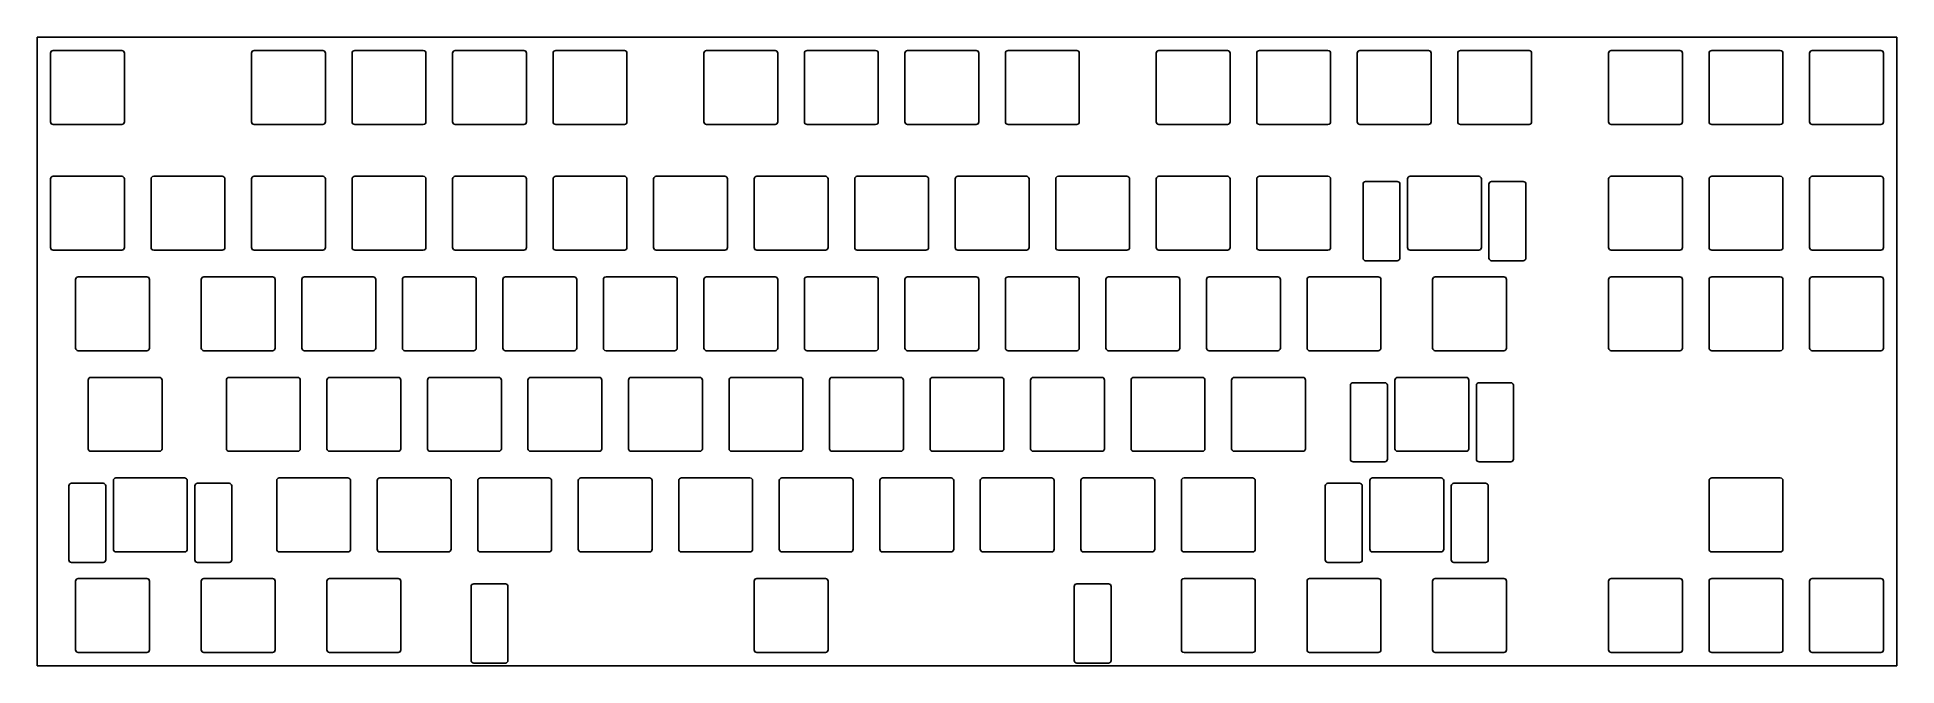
# Model space of a CAD drawing. Header units: millimetres. Extents: x 0 to 352, y -119 to 0.
import ezdxf

# ---------------------------------------------------------------- set-up
doc = ezdxf.new("R2010")
doc.units = ezdxf.units.MM

msp = doc.modelspace()

# ---------------------------------------------------------------- linework, layer by layer
for p, q in [((0, 0), (352.425, 0)), ((0, -119.0625), (0, 0)), ((352.425, -119.0625), (352.425, 0)), ((2.525, -3.025), (2.525, -16.025)), ((3.025, -2.525), (16.025, -2.525)), ((16.525, -3.025), (16.525, -16.025)), ((40.625, -3.025), (40.625, -16.025)), ((41.125, -2.525), (54.125, -2.525)), ((54.625, -3.025), (54.625, -16.025)), ((59.675, -3.025), (59.675, -16.025)), ((60.175, -2.525), (73.175, -2.525)), ((73.675, -3.025), (73.675, -16.025)), ((78.725, -3.025), (78.725, -16.025)), ((79.225, -2.525), (92.225, -2.525)), ((92.725, -3.025), (92.725, -16.025)), ((97.775, -3.025), (97.775, -16.025)), ((98.275, -2.525), (111.275, -2.525)), ((111.775, -3.025), (111.775, -16.025)), ((126.35, -3.025), (126.35, -16.025)), ((126.85, -2.525), (139.85, -2.525)), ((140.35, -3.025), (140.35, -16.025)), ((145.4, -3.025), (145.4, -16.025)), ((145.9, -2.525), (158.9, -2.525)), ((159.4, -3.025), (159.4, -16.025)), ((164.45, -3.025), (164.45, -16.025)), ((164.95, -2.525), (177.95, -2.525)), ((178.45, -3.025), (178.45, -16.025)), ((183.5, -3.025), (183.5, -16.025)), ((184, -2.525), (197, -2.525)), ((197.5, -3.025), (197.5, -16.025)), ((212.075, -3.025), (212.075, -16.025)), ((212.575, -2.525), (225.575, -2.525)), ((226.075, -3.025), (226.075, -16.025)), ((231.125, -3.025), (231.125, -16.025)), ((231.625, -2.525), (244.625, -2.525)), ((245.125, -3.025), (245.125, -16.025)), ((250.175, -3.025), (250.175, -16.025)), ((250.675, -2.525), (263.675, -2.525)), ((264.175, -3.025), (264.175, -16.025)), ((269.225, -3.025), (269.225, -16.025)), ((269.725, -2.525), (282.725, -2.525)), ((283.225, -3.025), (283.225, -16.025)), ((297.8, -3.025), (297.8, -16.025)), ((298.3, -2.525), (311.3, -2.525)), ((311.8, -3.025), (311.8, -16.025)), ((316.85, -3.025), (316.85, -16.025)), ((317.35, -2.525), (330.35, -2.525)), ((330.85, -3.025), (330.85, -16.025)), ((335.9, -3.025), (335.9, -16.025)), ((336.4, -2.525), (349.4, -2.525)), ((349.9, -3.025), (349.9, -16.025)), ((3.025, -16.525), (16.025, -16.525)), ((41.125, -16.525), (54.125, -16.525)), ((60.175, -16.525), (73.175, -16.525)), ((79.225, -16.525), (92.225, -16.525)), ((98.275, -16.525), (111.275, -16.525)), ((126.85, -16.525), (139.85, -16.525)), ((145.9, -16.525), (158.9, -16.525)), ((164.95, -16.525), (177.95, -16.525)), ((184, -16.525), (197, -16.525)), ((212.575, -16.525), (225.575, -16.525)), ((231.625, -16.525), (244.625, -16.525)), ((250.675, -16.525), (263.675, -16.525)), ((269.725, -16.525), (282.725, -16.525)), ((298.3, -16.525), (311.3, -16.525)), ((317.35, -16.525), (330.35, -16.525)), ((336.4, -16.525), (349.4, -16.525)), ((2.525, -26.8375), (2.525, -39.8375)), ((3.025, -26.3375), (16.025, -26.3375)), ((16.525, -26.8375), (16.525, -39.8375)), ((21.575, -26.8375), (21.575, -39.8375)), ((22.075, -26.3375), (35.075, -26.3375)), ((35.575, -26.8375), (35.575, -39.8375)), ((40.625, -26.8375), (40.625, -39.8375)), ((41.125, -26.3375), (54.125, -26.3375)), ((54.625, -26.8375), (54.625, -39.8375)), ((59.675, -26.8375), (59.675, -39.8375)), ((60.175, -26.3375), (73.175, -26.3375)), ((73.675, -26.8375), (73.675, -39.8375)), ((78.725, -26.8375), (78.725, -39.8375)), ((79.225, -26.3375), (92.225, -26.3375)), ((92.725, -26.8375), (92.725, -39.8375)), ((97.775, -26.8375), (97.775, -39.8375)), ((98.275, -26.3375), (111.275, -26.3375)), ((111.775, -26.8375), (111.775, -39.8375)), ((116.825, -26.8375), (116.825, -39.8375)), ((117.325, -26.3375), (130.325, -26.3375)), ((130.825, -26.8375), (130.825, -39.8375)), ((135.875, -26.8375), (135.875, -39.8375)), ((136.375, -26.3375), (149.375, -26.3375)), ((149.875, -26.8375), (149.875, -39.8375)), ((154.925, -26.8375), (154.925, -39.8375)), ((155.425, -26.3375), (168.425, -26.3375)), ((168.925, -26.8375), (168.925, -39.8375)), ((173.975, -26.8375), (173.975, -39.8375)), ((174.475, -26.3375), (187.475, -26.3375)), ((187.975, -26.8375), (187.975, -39.8375)), ((193.025, -26.8375), (193.025, -39.8375)), ((193.525, -26.3375), (206.525, -26.3375)), ((207.025, -26.8375), (207.025, -39.8375)), ((212.075, -26.8375), (212.075, -39.8375)), ((212.575, -26.3375), (225.575, -26.3375)), ((226.075, -26.8375), (226.075, -39.8375)), ((231.125, -26.8375), (231.125, -39.8375)), ((231.625, -26.3375), (244.625, -26.3375)), ((245.125, -26.8375), (245.125, -39.8375)), ((251.262, -27.8375), (251.262, -41.8375)), ((251.762, -27.3375), (257.762, -27.3375)), ((258.262, -27.8375), (258.262, -41.8375)), ((259.7, -26.8375), (259.7, -39.8375)), ((260.2, -26.3375), (273.2, -26.3375)), ((273.7, -26.8375), (273.7, -39.8375)), ((275.138, -27.8375), (275.138, -41.8375)), ((275.638, -27.3375), (281.638, -27.3375)), ((282.138, -27.8375), (282.138, -41.8375)), ((297.8, -26.8375), (297.8, -39.8375)), ((298.3, -26.3375), (311.3, -26.3375)), ((311.8, -26.8375), (311.8, -39.8375)), ((316.85, -26.8375), (316.85, -39.8375)), ((317.35, -26.3375), (330.35, -26.3375)), ((330.85, -26.8375), (330.85, -39.8375)), ((335.9, -26.8375), (335.9, -39.8375)), ((336.4, -26.3375), (349.4, -26.3375)), ((349.9, -26.8375), (349.9, -39.8375)), ((3.025, -40.3375), (16.025, -40.3375)), ((22.075, -40.3375), (35.075, -40.3375)), ((41.125, -40.3375), (54.125, -40.3375)), ((60.175, -40.3375), (73.175, -40.3375)), ((79.225, -40.3375), (92.225, -40.3375)), ((98.275, -40.3375), (111.275, -40.3375)), ((117.325, -40.3375), (130.325, -40.3375)), ((136.375, -40.3375), (149.375, -40.3375)), ((155.425, -40.3375), (168.425, -40.3375)), ((174.475, -40.3375), (187.475, -40.3375)), ((193.525, -40.3375), (206.525, -40.3375)), ((212.575, -40.3375), (225.575, -40.3375)), ((231.625, -40.3375), (244.625, -40.3375)), ((260.2, -40.3375), (273.2, -40.3375)), ((298.3, -40.3375), (311.3, -40.3375)), ((317.35, -40.3375), (330.35, -40.3375)), ((336.4, -40.3375), (349.4, -40.3375)), ((7.7875, -45.3875), (20.7875, -45.3875)), ((31.6, -45.3875), (44.6, -45.3875)), ((50.65, -45.3875), (63.65, -45.3875)), ((69.7, -45.3875), (82.7, -45.3875)), ((88.75, -45.3875), (101.75, -45.3875)), ((107.8, -45.3875), (120.8, -45.3875)), ((126.85, -45.3875), (139.85, -45.3875)), ((145.9, -45.3875), (158.9, -45.3875)), ((164.95, -45.3875), (177.95, -45.3875)), ((184, -45.3875), (197, -45.3875)), ((203.05, -45.3875), (216.05, -45.3875)), ((222.1, -45.3875), (235.1, -45.3875)), ((241.15, -45.3875), (254.15, -45.3875)), ((251.762, -42.3375), (257.762, -42.3375)), ((264.9625, -45.3875), (277.9625, -45.3875)), ((275.638, -42.3375), (281.638, -42.3375)), ((298.3, -45.3875), (311.3, -45.3875)), ((317.35, -45.3875), (330.35, -45.3875)), ((336.4, -45.3875), (349.4, -45.3875)), ((7.2875, -45.8875), (7.2875, -58.8875)), ((21.2875, -45.8875), (21.2875, -58.8875)), ((31.1, -45.8875), (31.1, -58.8875)), ((45.1, -45.8875), (45.1, -58.8875)), ((50.15, -45.8875), (50.15, -58.8875)), ((64.15, -45.8875), (64.15, -58.8875)), ((69.2, -45.8875), (69.2, -58.8875)), ((83.2, -45.8875), (83.2, -58.8875)), ((88.25, -45.8875), (88.25, -58.8875)), ((102.25, -45.8875), (102.25, -58.8875)), ((107.3, -45.8875), (107.3, -58.8875)), ((121.3, -45.8875), (121.3, -58.8875)), ((126.35, -45.8875), (126.35, -58.8875)), ((140.35, -45.8875), (140.35, -58.8875)), ((145.4, -45.8875), (145.4, -58.8875)), ((159.4, -45.8875), (159.4, -58.8875)), ((164.45, -45.8875), (164.45, -58.8875)), ((178.45, -45.8875), (178.45, -58.8875)), ((183.5, -45.8875), (183.5, -58.8875)), ((197.5, -45.8875), (197.5, -58.8875)), ((202.55, -45.8875), (202.55, -58.8875)), ((216.55, -45.8875), (216.55, -58.8875)), ((221.6, -45.8875), (221.6, -58.8875)), ((235.6, -45.8875), (235.6, -58.8875)), ((240.65, -45.8875), (240.65, -58.8875)), ((254.65, -45.8875), (254.65, -58.8875)), ((264.4625, -45.8875), (264.4625, -58.8875)), ((278.4625, -45.8875), (278.4625, -58.8875)), ((297.8, -45.8875), (297.8, -58.8875)), ((311.8, -45.8875), (311.8, -58.8875)), ((316.85, -45.8875), (316.85, -58.8875)), ((330.85, -45.8875), (330.85, -58.8875)), ((335.9, -45.8875), (335.9, -58.8875)), ((349.9, -45.8875), (349.9, -58.8875)), ((7.7875, -59.3875), (20.7875, -59.3875)), ((31.6, -59.3875), (44.6, -59.3875)), ((50.65, -59.3875), (63.65, -59.3875)), ((69.7, -59.3875), (82.7, -59.3875)), ((88.75, -59.3875), (101.75, -59.3875)), ((107.8, -59.3875), (120.8, -59.3875)), ((126.85, -59.3875), (139.85, -59.3875)), ((145.9, -59.3875), (158.9, -59.3875)), ((164.95, -59.3875), (177.95, -59.3875)), ((184, -59.3875), (197, -59.3875)), ((203.05, -59.3875), (216.05, -59.3875)), ((222.1, -59.3875), (235.1, -59.3875)), ((241.15, -59.3875), (254.15, -59.3875)), ((264.9625, -59.3875), (277.9625, -59.3875)), ((298.3, -59.3875), (311.3, -59.3875)), ((317.35, -59.3875), (330.35, -59.3875)), ((336.4, -59.3875), (349.4, -59.3875)), ((9.66875, -64.9375), (9.66875, -77.9375)), ((10.16875, -64.4375), (23.16875, -64.4375)), ((23.66875, -64.9375), (23.66875, -77.9375)), ((35.8625, -64.9375), (35.8625, -77.9375)), ((36.3625, -64.4375), (49.3625, -64.4375)), ((49.8625, -64.9375), (49.8625, -77.9375)), ((54.9125, -64.9375), (54.9125, -77.9375)), ((55.4125, -64.4375), (68.4125, -64.4375)), ((68.9125, -64.9375), (68.9125, -77.9375)), ((73.9625, -64.9375), (73.9625, -77.9375)), ((74.4625, -64.4375), (87.4625, -64.4375)), ((87.9625, -64.9375), (87.9625, -77.9375)), ((93.0125, -64.9375), (93.0125, -77.9375)), ((93.5125, -64.4375), (106.5125, -64.4375)), ((107.0125, -64.9375), (107.0125, -77.9375)), ((112.0625, -64.9375), (112.0625, -77.9375)), ((112.5625, -64.4375), (125.5625, -64.4375)), ((126.0625, -64.9375), (126.0625, -77.9375)), ((131.1125, -64.9375), (131.1125, -77.9375)), ((131.6125, -64.4375), (144.6125, -64.4375)), ((145.1125, -64.9375), (145.1125, -77.9375)), ((150.1625, -64.9375), (150.1625, -77.9375)), ((150.6625, -64.4375), (163.6625, -64.4375)), ((164.1625, -64.9375), (164.1625, -77.9375)), ((169.2125, -64.9375), (169.2125, -77.9375)), ((169.7125, -64.4375), (182.7125, -64.4375)), ((183.2125, -64.9375), (183.2125, -77.9375)), ((188.2625, -64.9375), (188.2625, -77.9375)), ((188.7625, -64.4375), (201.7625, -64.4375)), ((202.2625, -64.9375), (202.2625, -77.9375)), ((207.3125, -64.9375), (207.3125, -77.9375)), ((207.8125, -64.4375), (220.8125, -64.4375)), ((221.3125, -64.9375), (221.3125, -77.9375)), ((226.3625, -64.9375), (226.3625, -77.9375)), ((226.8625, -64.4375), (239.8625, -64.4375)), ((240.3625, -64.9375), (240.3625, -77.9375)), ((248.88075, -65.9375), (248.88075, -79.9375)), ((249.38075, -65.4375), (255.38075, -65.4375)), ((255.88075, -65.9375), (255.88075, -79.9375)), ((257.31875, -64.9375), (257.31875, -77.9375)), ((257.81875, -64.4375), (270.81875, -64.4375)), ((271.31875, -64.9375), (271.31875, -77.9375)), ((272.75675, -65.9375), (272.75675, -79.9375)), ((273.25675, -65.4375), (279.25675, -65.4375)), ((279.75675, -65.9375), (279.75675, -79.9375)), ((10.16875, -78.4375), (23.16875, -78.4375)), ((36.3625, -78.4375), (49.3625, -78.4375)), ((55.4125, -78.4375), (68.4125, -78.4375)), ((74.4625, -78.4375), (87.4625, -78.4375)), ((93.5125, -78.4375), (106.5125, -78.4375)), ((112.5625, -78.4375), (125.5625, -78.4375)), ((131.6125, -78.4375), (144.6125, -78.4375)), ((150.6625, -78.4375), (163.6625, -78.4375)), ((169.7125, -78.4375), (182.7125, -78.4375)), ((188.7625, -78.4375), (201.7625, -78.4375)), ((207.8125, -78.4375), (220.8125, -78.4375)), ((226.8625, -78.4375), (239.8625, -78.4375)), ((249.38075, -80.4375), (255.38075, -80.4375)), ((257.81875, -78.4375), (270.81875, -78.4375)), ((273.25675, -80.4375), (279.25675, -80.4375)), ((6.49325, -84.4875), (12.49325, -84.4875)), ((14.43125, -83.9875), (14.43125, -96.9875)), ((14.93125, -83.4875), (27.93125, -83.4875)), ((28.43125, -83.9875), (28.43125, -96.9875)), ((30.36925, -84.4875), (36.36925, -84.4875)), ((45.3875, -83.9875), (45.3875, -96.9875)), ((45.8875, -83.4875), (58.8875, -83.4875)), ((59.3875, -83.9875), (59.3875, -96.9875)), ((64.4375, -83.9875), (64.4375, -96.9875)), ((64.9375, -83.4875), (77.9375, -83.4875)), ((78.4375, -83.9875), (78.4375, -96.9875)), ((83.4875, -83.9875), (83.4875, -96.9875)), ((83.9875, -83.4875), (96.9875, -83.4875)), ((97.4875, -83.9875), (97.4875, -96.9875)), ((102.5375, -83.9875), (102.5375, -96.9875)), ((103.0375, -83.4875), (116.0375, -83.4875)), ((116.5375, -83.9875), (116.5375, -96.9875)), ((121.5875, -83.9875), (121.5875, -96.9875)), ((122.0875, -83.4875), (135.0875, -83.4875)), ((135.5875, -83.9875), (135.5875, -96.9875)), ((140.6375, -83.9875), (140.6375, -96.9875)), ((141.1375, -83.4875), (154.1375, -83.4875)), ((154.6375, -83.9875), (154.6375, -96.9875)), ((159.6875, -83.9875), (159.6875, -96.9875)), ((160.1875, -83.4875), (173.1875, -83.4875)), ((173.6875, -83.9875), (173.6875, -96.9875)), ((178.7375, -83.9875), (178.7375, -96.9875)), ((179.2375, -83.4875), (192.2375, -83.4875)), ((192.7375, -83.9875), (192.7375, -96.9875)), ((197.7875, -83.9875), (197.7875, -96.9875)), ((198.2875, -83.4875), (211.2875, -83.4875)), ((211.7875, -83.9875), (211.7875, -96.9875)), ((216.8375, -83.9875), (216.8375, -96.9875)), ((217.3375, -83.4875), (230.3375, -83.4875)), ((230.8375, -83.9875), (230.8375, -96.9875)), ((244.61825, -84.4875), (250.61825, -84.4875)), ((252.55625, -83.9875), (252.55625, -96.9875)), ((253.05625, -83.4875), (266.05625, -83.4875)), ((266.55625, -83.9875), (266.55625, -96.9875)), ((268.49425, -84.4875), (274.49425, -84.4875)), ((316.85, -83.9875), (316.85, -96.9875)), ((317.35, -83.4875), (330.35, -83.4875)), ((330.85, -83.9875), (330.85, -96.9875)), ((5.99325, -84.9875), (5.99325, -98.9875)), ((12.99325, -84.9875), (12.99325, -98.9875)), ((29.86925, -84.9875), (29.86925, -98.9875)), ((36.86925, -84.9875), (36.86925, -98.9875)), ((244.11825, -84.9875), (244.11825, -98.9875)), ((251.11825, -84.9875), (251.11825, -98.9875)), ((267.99425, -84.9875), (267.99425, -98.9875)), ((274.99425, -84.9875), (274.99425, -98.9875)), ((14.93125, -97.4875), (27.93125, -97.4875)), ((45.8875, -97.4875), (58.8875, -97.4875)), ((64.9375, -97.4875), (77.9375, -97.4875)), ((83.9875, -97.4875), (96.9875, -97.4875)), ((103.0375, -97.4875), (116.0375, -97.4875)), ((122.0875, -97.4875), (135.0875, -97.4875)), ((141.1375, -97.4875), (154.1375, -97.4875)), ((160.1875, -97.4875), (173.1875, -97.4875)), ((179.2375, -97.4875), (192.2375, -97.4875)), ((198.2875, -97.4875), (211.2875, -97.4875)), ((217.3375, -97.4875), (230.3375, -97.4875)), ((253.05625, -97.4875), (266.05625, -97.4875)), ((317.35, -97.4875), (330.35, -97.4875)), ((6.49325, -99.4875), (12.49325, -99.4875)), ((30.36925, -99.4875), (36.36925, -99.4875)), ((244.61825, -99.4875), (250.61825, -99.4875)), ((268.49425, -99.4875), (274.49425, -99.4875)), ((7.2875, -103.0375), (7.2875, -116.0375)), ((7.7875, -102.5375), (20.7875, -102.5375)), ((21.2875, -103.0375), (21.2875, -116.0375)), ((31.1, -103.0375), (31.1, -116.0375)), ((31.6, -102.5375), (44.6, -102.5375)), ((45.1, -103.0375), (45.1, -116.0375)), ((54.9125, -103.0375), (54.9125, -116.0375)), ((55.4125, -102.5375), (68.4125, -102.5375)), ((68.9125, -103.0375), (68.9125, -116.0375)), ((82.225, -104.0375), (82.225, -118.0375)), ((82.725, -103.5375), (88.725, -103.5375)), ((89.225, -104.0375), (89.225, -118.0375)), ((135.875, -103.0375), (135.875, -116.0375)), ((136.375, -102.5375), (149.375, -102.5375)), ((149.875, -103.0375), (149.875, -116.0375)), ((196.525, -104.0375), (196.525, -118.0375)), ((197.025, -103.5375), (203.025, -103.5375)), ((203.525, -104.0375), (203.525, -118.0375)), ((216.8375, -103.0375), (216.8375, -116.0375)), ((217.3375, -102.5375), (230.3375, -102.5375)), ((230.8375, -103.0375), (230.8375, -116.0375)), ((240.65, -103.0375), (240.65, -116.0375)), ((241.15, -102.5375), (254.15, -102.5375)), ((254.65, -103.0375), (254.65, -116.0375)), ((264.4625, -103.0375), (264.4625, -116.0375)), ((264.9625, -102.5375), (277.9625, -102.5375)), ((278.4625, -103.0375), (278.4625, -116.0375)), ((297.8, -103.0375), (297.8, -116.0375)), ((298.3, -102.5375), (311.3, -102.5375)), ((311.8, -103.0375), (311.8, -116.0375)), ((316.85, -103.0375), (316.85, -116.0375)), ((317.35, -102.5375), (330.35, -102.5375)), ((330.85, -103.0375), (330.85, -116.0375)), ((335.9, -103.0375), (335.9, -116.0375)), ((336.4, -102.5375), (349.4, -102.5375)), ((349.9, -103.0375), (349.9, -116.0375)), ((0, -119.0625), (352.425, -119.0625)), ((7.7875, -116.5375), (20.7875, -116.5375)), ((31.6, -116.5375), (44.6, -116.5375)), ((55.4125, -116.5375), (68.4125, -116.5375)), ((82.725, -118.5375), (88.725, -118.5375)), ((136.375, -116.5375), (149.375, -116.5375)), ((197.025, -118.5375), (203.025, -118.5375)), ((217.3375, -116.5375), (230.3375, -116.5375)), ((241.15, -116.5375), (254.15, -116.5375)), ((264.9625, -116.5375), (277.9625, -116.5375)), ((298.3, -116.5375), (311.3, -116.5375)), ((317.35, -116.5375), (330.35, -116.5375)), ((336.4, -116.5375), (349.4, -116.5375))]:
    msp.add_line(p, q)
for centre, start, end in [((3.025, -3.025), 90, 180), ((16.025, -3.025), 0, 90), ((41.125, -3.025), 90, 180), ((54.125, -3.025), 0, 90), ((60.175, -3.025), 90, 180), ((73.175, -3.025), 0, 90), ((79.225, -3.025), 90, 180), ((92.225, -3.025), 0, 90), ((98.275, -3.025), 90, 180), ((111.275, -3.025), 0, 90), ((126.85, -3.025), 90, 180), ((139.85, -3.025), 0, 90), ((145.9, -3.025), 90, 180), ((158.9, -3.025), 0, 90), ((164.95, -3.025), 90, 180), ((177.95, -3.025), 0, 90), ((184, -3.025), 90, 180), ((197, -3.025), 0, 90), ((212.575, -3.025), 90, 180), ((225.575, -3.025), 0, 90), ((231.625, -3.025), 90, 180), ((244.625, -3.025), 0, 90), ((250.675, -3.025), 90, 180), ((263.675, -3.025), 0, 90), ((269.725, -3.025), 90, 180), ((282.725, -3.025), 0, 90), ((298.3, -3.025), 90, 180), ((311.3, -3.025), 0, 90), ((317.35, -3.025), 90, 180), ((330.35, -3.025), 0, 90), ((336.4, -3.025), 90, 180), ((349.4, -3.025), 0, 90), ((3.025, -16.025), 180, 270), ((16.025, -16.025), 270, 0), ((41.125, -16.025), 180, 270), ((54.125, -16.025), 270, 0), ((60.175, -16.025), 180, 270), ((73.175, -16.025), 270, 0), ((79.225, -16.025), 180, 270), ((92.225, -16.025), 270, 0), ((98.275, -16.025), 180, 270), ((111.275, -16.025), 270, 0), ((126.85, -16.025), 180, 270), ((139.85, -16.025), 270, 0), ((145.9, -16.025), 180, 270), ((158.9, -16.025), 270, 0), ((164.95, -16.025), 180, 270), ((177.95, -16.025), 270, 0), ((184, -16.025), 180, 270), ((197, -16.025), 270, 0), ((212.575, -16.025), 180, 270), ((225.575, -16.025), 270, 0), ((231.625, -16.025), 180, 270), ((244.625, -16.025), 270, 0), ((250.675, -16.025), 180, 270), ((263.675, -16.025), 270, 0), ((269.725, -16.025), 180, 270), ((282.725, -16.025), 270, 0), ((298.3, -16.025), 180, 270), ((311.3, -16.025), 270, 0), ((317.35, -16.025), 180, 270), ((330.35, -16.025), 270, 0), ((336.4, -16.025), 180, 270), ((349.4, -16.025), 270, 0), ((3.025, -26.8375), 90, 180), ((16.025, -26.8375), 0, 90), ((22.075, -26.8375), 90, 180), ((35.075, -26.8375), 0, 90), ((41.125, -26.8375), 90, 180), ((54.125, -26.8375), 0, 90), ((60.175, -26.8375), 90, 180), ((73.175, -26.8375), 0, 90), ((79.225, -26.8375), 90, 180), ((92.225, -26.8375), 0, 90), ((98.275, -26.8375), 90, 180), ((111.275, -26.8375), 0, 90), ((117.325, -26.8375), 90, 180), ((130.325, -26.8375), 0, 90), ((136.375, -26.8375), 90, 180), ((149.375, -26.8375), 0, 90), ((155.425, -26.8375), 90, 180), ((168.425, -26.8375), 0, 90), ((174.475, -26.8375), 90, 180), ((187.475, -26.8375), 0, 90), ((193.525, -26.8375), 90, 180), ((206.525, -26.8375), 0, 90), ((212.575, -26.8375), 90, 180), ((225.575, -26.8375), 0, 90), ((231.625, -26.8375), 90, 180), ((244.625, -26.8375), 0, 90), ((251.762, -27.8375), 90, 180), ((257.762, -27.8375), 0, 90), ((260.2, -26.8375), 90, 180), ((273.2, -26.8375), 0, 90), ((275.638, -27.8375), 90, 180), ((281.638, -27.8375), 0, 90), ((298.3, -26.8375), 90, 180), ((311.3, -26.8375), 0, 90), ((317.35, -26.8375), 90, 180), ((330.35, -26.8375), 0, 90), ((336.4, -26.8375), 90, 180), ((349.4, -26.8375), 0, 90), ((3.025, -39.8375), 180, 270), ((16.025, -39.8375), 270, 0), ((22.075, -39.8375), 180, 270), ((35.075, -39.8375), 270, 0), ((41.125, -39.8375), 180, 270), ((54.125, -39.8375), 270, 0), ((60.175, -39.8375), 180, 270), ((73.175, -39.8375), 270, 0), ((79.225, -39.8375), 180, 270), ((92.225, -39.8375), 270, 0), ((98.275, -39.8375), 180, 270), ((111.275, -39.8375), 270, 0), ((117.325, -39.8375), 180, 270), ((130.325, -39.8375), 270, 0), ((136.375, -39.8375), 180, 270), ((149.375, -39.8375), 270, 0), ((155.425, -39.8375), 180, 270), ((168.425, -39.8375), 270, 0), ((174.475, -39.8375), 180, 270), ((187.475, -39.8375), 270, 0), ((193.525, -39.8375), 180, 270), ((206.525, -39.8375), 270, 0), ((212.575, -39.8375), 180, 270), ((225.575, -39.8375), 270, 0), ((231.625, -39.8375), 180, 270), ((244.625, -39.8375), 270, 0), ((251.762, -41.8375), 180, 270), ((257.762, -41.8375), 270, 0), ((260.2, -39.8375), 180, 270), ((273.2, -39.8375), 270, 0), ((275.638, -41.8375), 180, 270), ((281.638, -41.8375), 270, 0), ((298.3, -39.8375), 180, 270), ((311.3, -39.8375), 270, 0), ((317.35, -39.8375), 180, 270), ((330.35, -39.8375), 270, 0), ((336.4, -39.8375), 180, 270), ((349.4, -39.8375), 270, 0), ((7.7875, -45.8875), 90, 180), ((20.7875, -45.8875), 0, 90), ((31.6, -45.8875), 90, 180), ((44.6, -45.8875), 0, 90), ((50.65, -45.8875), 90, 180), ((63.65, -45.8875), 0, 90), ((69.7, -45.8875), 90, 180), ((82.7, -45.8875), 0, 90), ((88.75, -45.8875), 90, 180), ((101.75, -45.8875), 0, 90), ((107.8, -45.8875), 90, 180), ((120.8, -45.8875), 0, 90), ((126.85, -45.8875), 90, 180), ((139.85, -45.8875), 0, 90), ((145.9, -45.8875), 90, 180), ((158.9, -45.8875), 0, 90), ((164.95, -45.8875), 90, 180), ((177.95, -45.8875), 0, 90), ((184, -45.8875), 90, 180), ((197, -45.8875), 0, 90), ((203.05, -45.8875), 90, 180), ((216.05, -45.8875), 0, 90), ((222.1, -45.8875), 90, 180), ((235.1, -45.8875), 0, 90), ((241.15, -45.8875), 90, 180), ((254.15, -45.8875), 0, 90), ((264.9625, -45.8875), 90, 180), ((277.9625, -45.8875), 0, 90), ((298.3, -45.8875), 90, 180), ((311.3, -45.8875), 0, 90), ((317.35, -45.8875), 90, 180), ((330.35, -45.8875), 0, 90), ((336.4, -45.8875), 90, 180), ((349.4, -45.8875), 0, 90), ((7.7875, -58.8875), 180, 270), ((20.7875, -58.8875), 270, 0), ((31.6, -58.8875), 180, 270), ((44.6, -58.8875), 270, 0), ((50.65, -58.8875), 180, 270), ((63.65, -58.8875), 270, 0), ((69.7, -58.8875), 180, 270), ((82.7, -58.8875), 270, 0), ((88.75, -58.8875), 180, 270), ((101.75, -58.8875), 270, 0), ((107.8, -58.8875), 180, 270), ((120.8, -58.8875), 270, 0), ((126.85, -58.8875), 180, 270), ((139.85, -58.8875), 270, 0), ((145.9, -58.8875), 180, 270), ((158.9, -58.8875), 270, 0), ((164.95, -58.8875), 180, 270), ((177.95, -58.8875), 270, 0), ((184, -58.8875), 180, 270), ((197, -58.8875), 270, 0), ((203.05, -58.8875), 180, 270), ((216.05, -58.8875), 270, 0), ((222.1, -58.8875), 180, 270), ((235.1, -58.8875), 270, 0), ((241.15, -58.8875), 180, 270), ((254.15, -58.8875), 270, 0), ((264.9625, -58.8875), 180, 270), ((277.9625, -58.8875), 270, 0), ((298.3, -58.8875), 180, 270), ((311.3, -58.8875), 270, 0), ((317.35, -58.8875), 180, 270), ((330.35, -58.8875), 270, 0), ((336.4, -58.8875), 180, 270), ((349.4, -58.8875), 270, 0), ((10.16875, -64.9375), 90, 180), ((23.16875, -64.9375), 0, 90), ((36.3625, -64.9375), 90, 180), ((49.3625, -64.9375), 0, 90), ((55.4125, -64.9375), 90, 180), ((68.4125, -64.9375), 0, 90), ((74.4625, -64.9375), 90, 180), ((87.4625, -64.9375), 0, 90), ((93.5125, -64.9375), 90, 180), ((106.5125, -64.9375), 0, 90), ((112.5625, -64.9375), 90, 180), ((125.5625, -64.9375), 0, 90), ((131.6125, -64.9375), 90, 180), ((144.6125, -64.9375), 0, 90), ((150.6625, -64.9375), 90, 180), ((163.6625, -64.9375), 0, 90), ((169.7125, -64.9375), 90, 180), ((182.7125, -64.9375), 0, 90), ((188.7625, -64.9375), 90, 180), ((201.7625, -64.9375), 0, 90), ((207.8125, -64.9375), 90, 180), ((220.8125, -64.9375), 0, 90), ((226.8625, -64.9375), 90, 180), ((239.8625, -64.9375), 0, 90), ((249.38075, -65.9375), 90, 180), ((255.38075, -65.9375), 0, 90), ((257.81875, -64.9375), 90, 180), ((270.81875, -64.9375), 0, 90), ((273.25675, -65.9375), 90, 180), ((279.25675, -65.9375), 0, 90), ((10.16875, -77.9375), 180, 270), ((23.16875, -77.9375), 270, 0), ((36.3625, -77.9375), 180, 270), ((49.3625, -77.9375), 270, 0), ((55.4125, -77.9375), 180, 270), ((68.4125, -77.9375), 270, 0), ((74.4625, -77.9375), 180, 270), ((87.4625, -77.9375), 270, 0), ((93.5125, -77.9375), 180, 270), ((106.5125, -77.9375), 270, 0), ((112.5625, -77.9375), 180, 270), ((125.5625, -77.9375), 270, 0), ((131.6125, -77.9375), 180, 270), ((144.6125, -77.9375), 270, 0), ((150.6625, -77.9375), 180, 270), ((163.6625, -77.9375), 270, 0), ((169.7125, -77.9375), 180, 270), ((182.7125, -77.9375), 270, 0), ((188.7625, -77.9375), 180, 270), ((201.7625, -77.9375), 270, 0), ((207.8125, -77.9375), 180, 270), ((220.8125, -77.9375), 270, 0), ((226.8625, -77.9375), 180, 270), ((239.8625, -77.9375), 270, 0), ((249.38075, -79.9375), 180, 270), ((255.38075, -79.9375), 270, 0), ((257.81875, -77.9375), 180, 270), ((270.81875, -77.9375), 270, 0), ((273.25675, -79.9375), 180, 270), ((279.25675, -79.9375), 270, 0), ((6.49325, -84.9875), 90, 180), ((12.49325, -84.9875), 0, 90), ((14.93125, -83.9875), 90, 180), ((27.93125, -83.9875), 0, 90), ((30.36925, -84.9875), 90, 180), ((36.36925, -84.9875), 0, 90), ((45.8875, -83.9875), 90, 180), ((58.8875, -83.9875), 0, 90), ((64.9375, -83.9875), 90, 180), ((77.9375, -83.9875), 0, 90), ((83.9875, -83.9875), 90, 180), ((96.9875, -83.9875), 0, 90), ((103.0375, -83.9875), 90, 180), ((116.0375, -83.9875), 0, 90), ((122.0875, -83.9875), 90, 180), ((135.0875, -83.9875), 0, 90), ((141.1375, -83.9875), 90, 180), ((154.1375, -83.9875), 0, 90), ((160.1875, -83.9875), 90, 180), ((173.1875, -83.9875), 0, 90), ((179.2375, -83.9875), 90, 180), ((192.2375, -83.9875), 0, 90), ((198.2875, -83.9875), 90, 180), ((211.2875, -83.9875), 0, 90), ((217.3375, -83.9875), 90, 180), ((230.3375, -83.9875), 0, 90), ((244.61825, -84.9875), 90, 180), ((250.61825, -84.9875), 0, 90), ((253.05625, -83.9875), 90, 180), ((266.05625, -83.9875), 0, 90), ((268.49425, -84.9875), 90, 180), ((274.49425, -84.9875), 0, 90), ((317.35, -83.9875), 90, 180), ((330.35, -83.9875), 0, 90), ((14.93125, -96.9875), 180, 270), ((27.93125, -96.9875), 270, 0), ((45.8875, -96.9875), 180, 270), ((58.8875, -96.9875), 270, 0), ((64.9375, -96.9875), 180, 270), ((77.9375, -96.9875), 270, 0), ((83.9875, -96.9875), 180, 270), ((96.9875, -96.9875), 270, 0), ((103.0375, -96.9875), 180, 270), ((116.0375, -96.9875), 270, 0), ((122.0875, -96.9875), 180, 270), ((135.0875, -96.9875), 270, 0), ((141.1375, -96.9875), 180, 270), ((154.1375, -96.9875), 270, 0), ((160.1875, -96.9875), 180, 270), ((173.1875, -96.9875), 270, 0), ((179.2375, -96.9875), 180, 270), ((192.2375, -96.9875), 270, 0), ((198.2875, -96.9875), 180, 270), ((211.2875, -96.9875), 270, 0), ((217.3375, -96.9875), 180, 270), ((230.3375, -96.9875), 270, 0), ((253.05625, -96.9875), 180, 270), ((266.05625, -96.9875), 270, 0), ((317.35, -96.9875), 180, 270), ((330.35, -96.9875), 270, 0), ((6.49325, -98.9875), 180, 270), ((12.49325, -98.9875), 270, 0), ((30.36925, -98.9875), 180, 270), ((36.36925, -98.9875), 270, 0), ((244.61825, -98.9875), 180, 270), ((250.61825, -98.9875), 270, 0), ((268.49425, -98.9875), 180, 270), ((274.49425, -98.9875), 270, 0), ((7.7875, -103.0375), 90, 180), ((20.7875, -103.0375), 0, 90), ((31.6, -103.0375), 90, 180), ((44.6, -103.0375), 0, 90), ((55.4125, -103.0375), 90, 180), ((68.4125, -103.0375), 0, 90), ((82.725, -104.0375), 90, 180), ((88.725, -104.0375), 0, 90), ((136.375, -103.0375), 90, 180), ((149.375, -103.0375), 0, 90), ((197.025, -104.0375), 90, 180), ((203.025, -104.0375), 0, 90), ((217.3375, -103.0375), 90, 180), ((230.3375, -103.0375), 0, 90), ((241.15, -103.0375), 90, 180), ((254.15, -103.0375), 0, 90), ((264.9625, -103.0375), 90, 180), ((277.9625, -103.0375), 0, 90), ((298.3, -103.0375), 90, 180), ((311.3, -103.0375), 0, 90), ((317.35, -103.0375), 90, 180), ((330.35, -103.0375), 0, 90), ((336.4, -103.0375), 90, 180), ((349.4, -103.0375), 0, 90), ((7.7875, -116.0375), 180, 270), ((20.7875, -116.0375), 270, 0), ((31.6, -116.0375), 180, 270), ((44.6, -116.0375), 270, 0), ((55.4125, -116.0375), 180, 270), ((68.4125, -116.0375), 270, 0), ((136.375, -116.0375), 180, 270), ((149.375, -116.0375), 270, 0), ((217.3375, -116.0375), 180, 270), ((230.3375, -116.0375), 270, 0), ((241.15, -116.0375), 180, 270), ((254.15, -116.0375), 270, 0), ((264.9625, -116.0375), 180, 270), ((277.9625, -116.0375), 270, 0), ((298.3, -116.0375), 180, 270), ((311.3, -116.0375), 270, 0), ((317.35, -116.0375), 180, 270), ((330.35, -116.0375), 270, 0), ((336.4, -116.0375), 180, 270), ((349.4, -116.0375), 270, 0), ((82.725, -118.0375), 180, 270), ((88.725, -118.0375), 270, 0), ((197.025, -118.0375), 180, 270), ((203.025, -118.0375), 270, 0)]:
    msp.add_arc(centre, 0.5, start, end)

doc.saveas('drawing.dxf')
